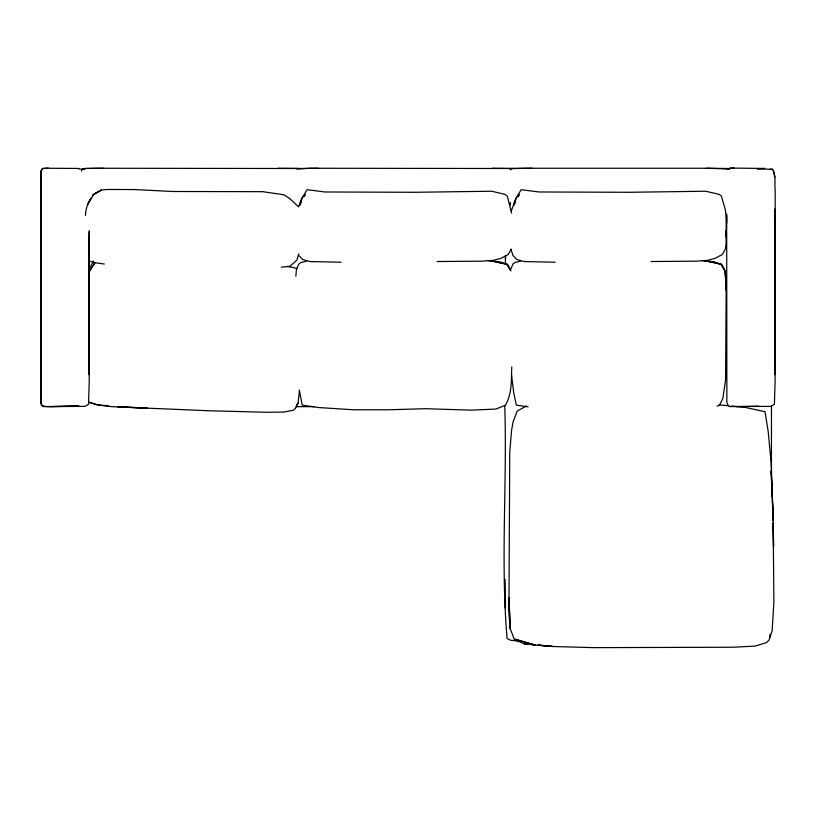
<?xml version="1.0" encoding="UTF-8"?>
<svg xmlns="http://www.w3.org/2000/svg" width="816" height="816" viewBox="0 0 816 816"><rect width="100%" height="100%" fill="white"/><g stroke="black" fill="none" stroke-linecap="round" stroke-linejoin="round"><path stroke-width="1.22" d="M89.281 236.65L89.158 374.687L89.168 231.938M504.747 405.46C507.266 483.011 500.463 561.173 507.093 638.53L510.847 640.346L520.72 641.101M505.41 259.335L505.41 255.469M726.719 223.064L726.719 215.424M771.446 473.423L771.467 405.909M775.037 374.687L775.2 191.056C774.302 183.988 776.455 175.624 772.517 169.279L770.131 169.361M505.512 599.474L505.451 608.287L505.073 579.329M511.765 366.894C511.244 379.777 512.224 393.72 505.41 405.185L496.036 409.061L470.852 410.142L425.575 408.704L388.528 409.775L353.328 409.775L318.73 407.541L302.226 405.134L299.299 390.079M505.298 263.446L505.624 255.949M295.871 276.196L296.381 269.902L298.891 263.956L300.91 262.538L306.5 261.1M85.466 215.373C85.639 209.222 87.598 203.225 91.117 198.176L87.832 204.153L93.86 194.126L101.419 190.016L107.906 189.475L134.283 189.547L172.757 191.495L262.691 191.678L283.927 194.779L289.578 198.431L298.615 206.897M299.492 390.599L298.054 403.094L295.361 408.5L293.281 410.254L283.795 412.06L265.843 412.264L208.712 410.744L117.973 406.909L147.053 408.173M769.519 638.112L770.008 634.328M94.993 262.619L88.638 272.585L90.025 267.546L93.626 260.998M298.789 253.745L296.8 260.171L291.098 265.322L289.18 266.536L281.255 267.107M298.646 206.499L301.624 198.706L307.081 189.689L324.952 191.984L415.211 192.28L491.609 191.23L505.114 194.392L507.317 196.115L511.612 213.129M511.234 211.15L515.722 198.706L521.189 189.689L539.05 191.984L629.32 192.28L705.707 191.23L719.222 194.392L721.415 196.115L725.567 210.691L726.169 220.463L726.107 243.719L725.251 249.37L722.262 254.521L715 258.386L707.339 260.386L695.936 261.181L651.107 261.528M81.529 171.074L81.988 169.759L84.109 168.504L95.849 168.249L299.635 168.504M510.479 269.902L512.989 263.956L515.008 262.538L520.598 261.1M301.318 202.123L299.605 205.418L302.226 197.788L305.317 194.453L304.174 196.646M515.416 202.123L513.703 205.418L516.324 197.788L519.415 194.453L518.272 196.646M511.142 249.37L508.164 254.521L500.902 258.386L493.231 260.386L481.828 261.181L437.009 261.528M88.638 272.585L94.891 262.752M297.381 404.165L298.054 403.094L296.657 405.124M727.495 169.626L729.504 168.218L734.176 168.116L764.623 168.443L757.166 168.82L772.517 169.279M727.423 169.473L730.147 168.249L734.176 168.116M510.194 169.759L512.315 168.504L524.056 168.249L710.308 168.259L727.841 168.504L729.382 169.085M526.483 405.96L517.13 411.172L513.009 422.137L511.52 430.777L509.745 452.207L508.929 613.714L510.245 628.606L514.294 639.479L523.627 643.579L535.204 645.109L552.728 646.496L593.711 647.639L733.247 647.231L755.126 646.088L766.622 642.569L769.08 639.948L772.15 630.656L773.884 602.116L773.15 522.719M296.932 169.055L309.958 168.249L513.743 168.504M717.172 406.154L719.518 405.185L722.894 398.33L725.567 379.807L726.24 280.541L725.149 271.147L721.069 264.313L712.47 262.058L702.219 260.61M82.691 168.994L83.997 168.514M729.545 406.582L770.885 406.368L774.394 404.308L775.108 381.429L775.057 208.998M48.287 168.116L42.34 168.718L41.065 170.881L40.841 192.515L41.055 403.645L42.452 406.072L47.532 406.705L78.917 406.052L43.656 406.582L41.524 404.869L40.994 402.512L41.055 171.003L42.31 168.718L43.625 168.218L78.734 168.443M735.848 406.633L758.503 406.174M85.252 168.504L104.04 168.29M299.35 168.504L318.138 168.29M513.448 168.504L532.236 168.29M49.96 406.633L85.007 406.368L88.516 404.308L89.219 381.429L89.179 230.551M296.045 406.654L313.823 406.664M555.196 262.222L524.178 261.569L516.803 259.498L513.029 255.592L510.898 249.064M341.098 262.222L310.08 261.569L302.705 259.498L298.931 255.592M706.37 168.269L728.974 168.973M492.272 168.269L512.683 168.443M278.174 168.269L298.585 168.443M78.775 168.983L84.68 169.249M488.111 260.61L500.086 261.936L507.736 264.455L510.5 270.035M147.186 408.184C127.857 406.399 107.406 408.694 88.791 402.319M108.65 405.695L97.522 404.981L89.536 402.227M514.162 640.366L517.681 640.621M719.151 404.899L729.167 405.736M535.388 644.803L523.627 643.579L535.01 644.722M537.866 645.048L552.728 646.496L538.805 645.099M731.585 405.98L744.875 407.337L765.02 411.692L768.213 431.684L771.232 463.865L773.099 520.18M104.275 264.017L93.493 262.487L89.097 260.845M528.115 406.847L516.324 405.134L513.703 392.547L511.54 375.217M287.314 266.312L296.698 268.321M728.341 405.96L726.872 402.512L726.679 214.149M510.969 270.943L506.971 264.313L490.589 260.712L506.971 264.313L510.469 270.178M773.354 170.258L774.843 177.368M772.252 497.423L771.13 470.903L773.038 511.642L773.568 546.71L773.16 523.954M772.364 499.943L773.099 520.159M510.367 202.48L510.408 204.979M726.24 237.068L725.934 230.877L726.24 237.068M97.93 191.882L92.749 195.126L101.419 190.016L97.93 191.882M714.184 261.936L704.698 260.712L721.069 264.313L725.149 271.147L726.23 290.149L725.149 271.147L721.844 264.455L714.184 261.936M535.204 645.109L515.233 639.265L535.204 645.109M510.245 628.606L508.929 597.74L510.245 628.606"/></g></svg>
